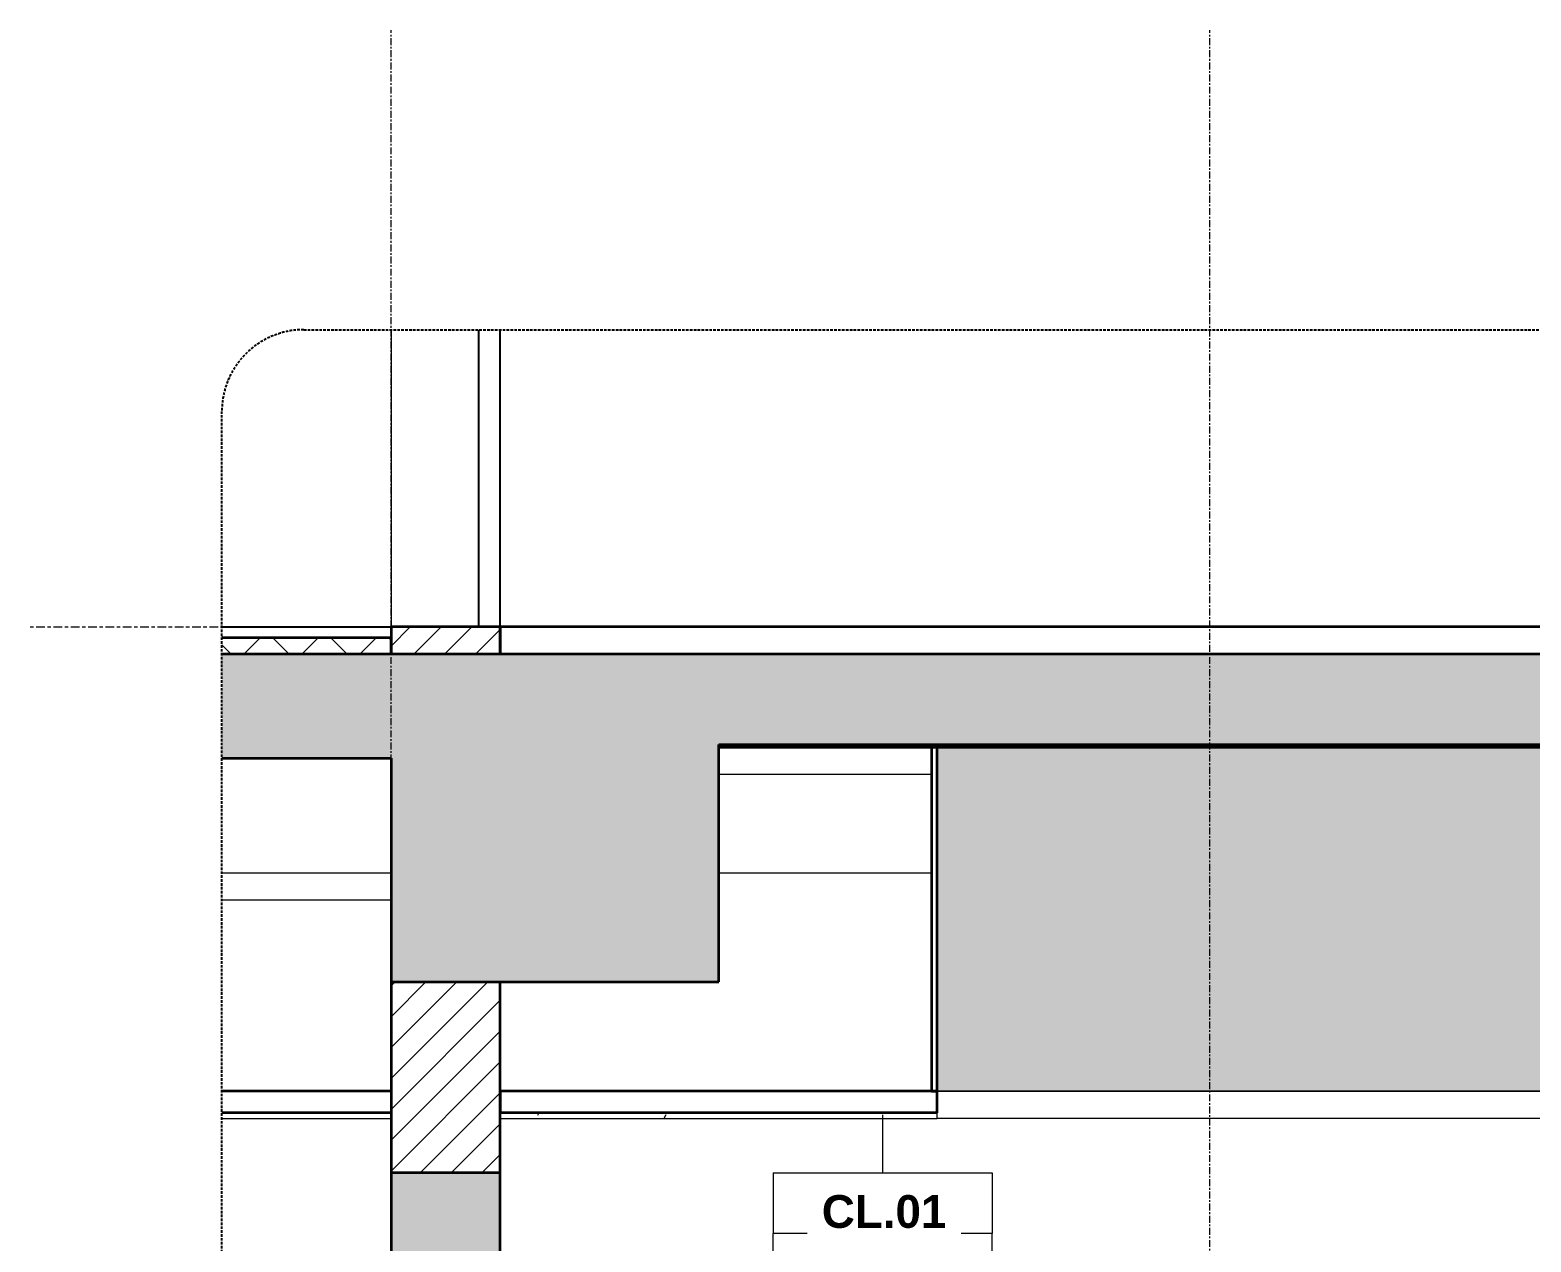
# Model space of a CAD drawing. Header units: millimetres. Extents: x 42054 to 236235, y 253 to 78637.
# Drawn here: x 58432 to 61181, y 4474 to 6693 of the extents above; entities that cross this region are included whole.
import ezdxf

# ---------------------------------------------------------------- set-up
doc = ezdxf.new("R2010")
doc.units = ezdxf.units.MM
for name, pattern in [('Centre', [31.75, 6.35, -4.7625, 15.875, -4.7625]), ('Grid Line', [22.225, 12.7, -3.175, 3.175, -3.175]), ('Hidden', [7.14375, 4.7625, -2.38125]), ('IMPORT-CENTER _2_', [40.64, 25.4, -5.08, 5.08, -5.08])]:
    doc.linetypes.add(name, pattern=pattern)
for name, color, linetype, lineweight in [('0-4', 90, 'Continuous', 5), ('A-CLNG', 13, 'Continuous', 18), ('A-CLNG-1', 250, 'Continuous', 35), ('A-CLNG-2', 7, 'Continuous', 18), ('A-CLNG-FNSH-1', 7, 'Continuous', 18), ('A-CLNG-IDEN', 151, 'Continuous', 9), ('A-CLNG-PATT-1', 7, 'Continuous', 18), ('A-CLNG-PATT-2', 31, 'Continuous', 25), ('A-CLNG-PATT-3', 13, 'Continuous', 18), ('A-DETL-GENF', 92, 'Continuous', 18), ('A-DETL-GENF-4', 92, 'Hidden', 25), ('A-DETL-GENF-5', 9, 'Continuous', 18), ('A-DETL-MEDM', 33, 'Continuous', 35), ('A-DOOR', 31, 'Continuous', 18), ('A-DOOR-4', 31, 'Continuous', 25), ('A-DOOR-FRAM-1', 31, 'Continuous', 18), ('A-FLOR-2', 7, 'Continuous', 18), ('A-FLOR-FNSH-1', 250, 'Continuous', 35), ('A-FLOR-LEVL-2', 51, 'Centre', 9), ('A-FLOR-PATT-1', 253, 'Continuous', 18), ('A-FLOR-PATT-2', 8, 'Continuous', 18), ('A-WALL-2', 250, 'Continuous', 35), ('A-WALL-PATT-2', 111, 'Continuous', 18), ('G-IMPT', 8, 'Continuous', 18), ('G-IMPT-5', 8, 'IMPORT-CENTER _2_', 18), ('M-EQPM', 50, 'Continuous', 18), ('M-EQPM-3', 50, 'Continuous', 25), ('S-BEAM-1', 7, 'Continuous', 18), ('S-GRID-1', 1, 'Grid Line', 9)]:
    doc.layers.add(name, color=color, linetype=linetype, lineweight=lineweight)
doc.styles.add('Arial_B_3', font='arialbd.ttf', dxfattribs={"height": 60})
pattern_1 = [(50, (49739.84, 15773.77), (364.368, -31.878), [38.1, -419.1]), (355, (49739.84, 15773.77), (-70.486, 382.113), [30.48, -335.28]), (100.451, (49770.2, 15771.12), (293.885, 350.233), [32.38, -356.18]), (46.184, (49739.84, 15875.38), (542.158, -84.086), [57.15, -628.65]), (96.636, (49785, 15868.37), (474.805, 494.855), [48.57, -534.27]), (351.184, (49739.84, 15875.4), (474.81, 494.85), [45.72, -502.92]), (21, (49790.64, 15849.98), (303.2285, -204.5305), [38.1, -419.1]), (326, (49790.64, 15849.98), (123.604, 368.376), [30.48, -335.28]), (71.451, (49815.9, 15832.93), (426.834, 163.843), [32.38, -356.18]), (37.5, (49739.84, 15773.77), (6.1766, 169.1102), [3.353, -327.863, 3.353, -337.007, -336.55]), (37.5, (49739.84, 15773.77), (6.1766, 169.1102), [-671.576, 3.353, -333.197]), (7.5, (49739.84, 15773.77), (133.639, 200.3615), [3.353, -190.703, 3.353, -320.243, -128.27]), (7.5, (49739.84, 15773.77), (133.639, 200.3615), [-517.652, 3.353, -124.917]), (327.5, (49626.55, 15773.77), (271.1818, -11.4584), [3.353, -123.647, 3.353, -392.887, -525.78]), (327.5, (49626.55, 15773.77), (271.1818, -11.4584), [-523.24, 3.353, -522.427]), (317.5, (49575.75, 15773.77), (296.2585, 50.853), [3.353, -161.747, 3.353, -259.791, -373.38]), (317.5, (49575.75, 15773.77), (296.2585, 50.853), [-428.244, 3.353, -370.027]), (45, (49739.84, 15773.77), (-125.7236, 125.7236), []), (45, (49739.84, 15964.27), (-125.7236, 125.7236), [])]
pattern_2 = [(0, (49739.84, 15773.77), (406.4, 101.6), [16.764, -288.036, 16.764, -288.036, -1625.6]), (0, (49739.84, 15773.77), (406.4, 101.6), [-609.6, 16.764, -592.836, 16.764, -288.036, -711.2]), (0, (49739.84, 15773.77), (406.4, 101.6), [-1524, 16.764, -186.436, 16.764, -491.236]), (120, (49892.24, 15824.58), (-291.1882, 301.1527), [16.764, -288.036, 16.764, -1913.636]), (120, (49892.24, 15824.58), (-291.1882, 301.1527), [-321.564, -288.036, 16.764, -592.836, -1016]), (120, (49892.24, 15824.58), (-291.1882, 301.1527), [-1219.2, 16.764, -288.036, 16.764, -694.436]), (120, (49892.24, 15824.58), (-291.1882, 301.1527), [-1540.764, -186.436, 16.764, -491.236]), (240, (49943.04, 16027.77), (-115.2118, -402.7527), [16.764, -288.036, 16.764, -1913.636]), (240, (49943.04, 16027.77), (-115.2118, -402.7527), [-321.564, -288.036, 16.764, -592.836, -1016]), (240, (49943.04, 16027.77), (-115.2118, -402.7527), [-1219.2, 16.764, -288.036, 16.764, -694.436]), (240, (49943.04, 16027.77), (-115.2118, -402.7527), [-1540.764, -186.436, 16.764, -491.236])]
pattern_3 = [(45, (64380.4, 15773.775), (-28.28427, 28.28427), [])]

# ---------------------------------------------------------------- blocks, each defined once
blk = doc.blocks.new('NCV_TKTC_KET CAU_rvt-2-TKCS_CĂN HỘ LOẠI 1A - MẶT CẮT 1')
at = {"layer": 'A-FLOR-PATT-1'}
h = blk.add_hatch(dxfattribs=at)
h.set_pattern_fill('FP_3', color=256, style=0, pattern_type=2)
h.set_pattern_definition(pattern_1)
h.paths.add_polyline_path([(52522.1, 5380), (53152.6, 5380), (53152.6, 5385), (49152.9, 5385), (49152.9, 5380), (51023.1, 5380)])
h.paths.add_polyline_path([(45052.6, 5380), (48952.9, 5380), (48952.9, 5385), (45052.6, 5385)])
h = blk.add_hatch(dxfattribs=at)
h.set_pattern_fill('FP_3', color=256, style=0, pattern_type=2)
h.set_pattern_definition(pattern_1)
h.paths.add_polyline_path([(52522.1, 5380), (53152.6, 5380), (53152.6, 5385), (49152.9, 5385), (49152.9, 5380), (51023.1, 5380)])
h.paths.add_polyline_path([(45052.6, 5380), (48952.9, 5380), (48952.9, 5385), (45052.6, 5385)])
at = {"layer": 'A-FLOR-2'}
blk.add_line((45442.6, 5330), (45052.6, 5330), dxfattribs=at)
at = {"layer": 'A-FLOR-FNSH-1'}
blk.add_line((45052.6, 5380), (48952.9, 5380), dxfattribs=at)
at = {"layer": 'S-BEAM-1'}
for p, q in [((44142.6, 5150), (44452.6, 5150)), ((45052.6, 5150), (45442.6, 5150)), ((44142.6, 5100), (44452.6, 5100))]:
    blk.add_line(p, q, dxfattribs=at)
blk = doc.blocks.new('NCV_TKTC_TANG 2_rvt-2-TKCS_CĂN HỘ LOẠI 1A - MẶT CẮT 1')
at = {"layer": 'A-FLOR-FNSH-1'}
for p, q in [((53252.6, 5600), (44652.6, 5600)), ((44652.6, 5600), (44652.6, 5550))]:
    blk.add_line(p, q, dxfattribs=at)
blk = doc.blocks.new('CL_01-VÁCH DỰNG THẠCH CAO CĂN HỘ LOẠI 1-6A - CL_01-VÁCH DỰNG THẠCH CAO CĂN HỘ LOẠI 1-6A-815473-TKCS_CĂN HỘ LOẠI 1A - MẶT CẮT 1')
at = {"layer": 'A-CLNG-PATT-1'}
h = blk.add_hatch(dxfattribs=at)
h.set_pattern_fill('FP_4', color=256, style=0, pattern_type=2)
h.set_pattern_definition(pattern_2)
h.paths.add_polyline_path([(52853, 4750), (52863, 4750), (52863, 5380), (52853, 5380), (52853, 5032.5)])
h.paths.add_polyline_path([(45452.6, 4750), (45452.6, 5380), (45442.6, 5380), (45442.6, 4750)])
at = {"layer": 'A-CLNG-PATT-2'}
h = blk.add_hatch(dxfattribs=at)
h.set_pattern_fill('FP_5', color=256, style=0, pattern_type=2)
h.set_pattern_definition([(0, (49739.84, 15773.775), (203.2, 50.8), [16.764, -135.636, 16.764, -135.636, -812.8]), (0, (49739.84, 15773.775), (203.2, 50.8), [-304.8, 16.764, -288.036, 16.764, -135.636, -355.6]), (0, (49739.84, 15773.775), (203.2, 50.8), [-762, 16.764, -84.836, 16.764, -237.236]), (120, (49816.04, 15799.175), (-145.5941, 150.57636), [16.764, -135.636, 16.764, -135.636, -812.8]), (120, (49816.04, 15799.175), (-145.5941, 150.57636), [-304.8, 16.764, -288.036, 16.764, -135.636, -355.6]), (120, (49816.04, 15799.175), (-145.5941, 150.57636), [-762, 16.764, -84.836, 16.764, -237.236]), (240, (49841.44, 15900.775), (-57.6059, -201.37636), [16.764, -135.636, 16.764, -948.436]), (240, (49841.44, 15900.775), (-57.6059, -201.37636), [-169.164, -135.636, 16.764, -288.036, -508]), (240, (49841.44, 15900.775), (-57.6059, -201.37636), [-609.6, 16.764, -135.636, 16.764, -338.836]), (240, (49841.44, 15900.775), (-57.6059, -201.37636), [-778.764, -84.836, 16.764, -237.236])])
h.paths.add_polyline_path([(45452.6, 4750), (52853, 4750), (52852.6, 5380), (49152.9, 5380), (49152.6, 5150), (48952.9, 5150), (48952.9, 5380), (45452.6, 5380)])
h.paths.add_polyline_path([(49263, 4900), (49243, 4900), (49243, 5200), (50043, 5200), (50043, 4900), (49524.1, 4900)])
at = {"layer": 'A-CLNG-1'}
for p, q in [((45452.6, 5380), (45442.6, 5380)), ((45442.6, 5380), (45442.6, 4750)), ((45452.6, 4750), (45452.6, 5380)), ((45442.6, 4750), (45452.6, 4750))]:
    blk.add_line(p, q, dxfattribs=at)
at = {"layer": 'A-CLNG-2'}
blk.add_line((52852.6, 4750), (45452.6, 4750), dxfattribs=at)
blk = doc.blocks.new('NCV_TKTC_TANG 1_rvt-2-TKCS_CĂN HỘ LOẠI 1A - MẶT CẮT 1')
at = {"layer": 'A-CLNG-PATT-1'}
h = blk.add_hatch(dxfattribs=at)
h.set_pattern_fill('FP_4', color=256, style=0, pattern_type=2)
h.set_pattern_definition(pattern_2)
h.paths.add_polyline_path([(52853, 4700), (53252.6, 4700), (53252.6, 4710), (52852.6, 4710), (52852.6, 4700)])
h.paths.add_polyline_path([(45027.1, 4700), (45452.6, 4700), (45452.6, 4710), (44652.6, 4710), (44652.6, 4700)])
at = {"layer": 'A-CLNG-1'}
for p, q in [((45452.6, 5385), (45452.6, 5380)), ((45452.6, 5380), (48952.9, 5380)), ((45452.6, 4750), (44652.6, 4750)), ((44652.6, 4750), (44652.6, 4710)), ((45452.6, 4710), (45452.6, 4750)), ((45452.6, 4710), (44652.6, 4710))]:
    blk.add_line(p, q, dxfattribs=at)
at = {"layer": 'A-CLNG-2'}
for p, q in [((45452.6, 4750), (52852.6, 4750)), ((52852.6, 4700), (45452.6, 4700))]:
    blk.add_line(p, q, dxfattribs=at)
at = {"layer": 'A-CLNG-FNSH-1'}
for p, q in [((44652.6, 4710), (44652.6, 4700)), ((45452.6, 4700), (45452.6, 4710)), ((44652.6, 4700), (45452.6, 4700))]:
    blk.add_line(p, q, dxfattribs=at)
at = {"layer": 'A-CLNG'}
blk.add_blockref('CL_01-VÁCH DỰNG THẠCH CAO CĂN HỘ LOẠI 1-6A - CL_01-VÁCH DỰNG THẠCH CAO CĂN HỘ LOẠI 1-6A-815473-TKCS_CĂN HỘ LOẠI 1A - MẶT CẮT 1', (0, 0), dxfattribs=at)
blk = doc.blocks.new('FD_05 - FD_05-1000x2200mm-V22-TKCS_CĂN HỘ LOẠI 1A - MẶT CẮT 1')
at = {"layer": 'A-DOOR-4'}
for p, q in [((44612.6, 6144.4), (44612.6, 5600)), ((44652.6, 5600), (44652.6, 6144.4)), ((44612.6, 5600), (44652.6, 5600))]:
    blk.add_line(p, q, dxfattribs=at)
at = {"layer": 'A-DOOR-FRAM-1'}
blk.add_line((44452.6, 6144.4), (44452.6, 5600), dxfattribs=at)
blk = doc.blocks.new('TKTC_XREF_251221_MB TANG 2-7 - TKTC_XREF_260130_MB TANG 2-5_dwg_THU NUOC - THU NUOC-444531-TKCS_MB TẦNG 1-4746804-TKCS_CĂN HỘ LOẠI 1A - MẶT CẮT 1')
at = {"layer": 'G-IMPT'}
for p, q in [((44453.7, 5600), (44303.7, 5600)), ((44303.7, 5600), (44453.7, 5600)), ((44428.7, 5600), (44328.7, 5600)), ((44328.7, 5600), (44428.7, 5600)), ((44423.7, 5600), (44333.7, 5600)), ((44333.7, 5600), (44423.7, 5600)), ((44333.7, 5600), (44423.7, 5600)), ((44423.7, 5600), (44333.7, 5600)), ((44346.7, 5600), (44346.7, 5600)), ((44346.7, 5600), (44346.7, 5600)), ((44346.7, 5600), (44346.7, 5600)), ((44346.7, 5600), (44370.7, 5600)), ((44370.7, 5600), (44346.7, 5600)), ((44410.9, 5600), (44346.7, 5600)), ((44346.7, 5600), (44410.9, 5600)), ((44410.9, 5600), (44346.7, 5600)), ((44346.7, 5600), (44410.9, 5600)), ((44359, 5600), (44359, 5600)), ((44359, 5600), (44359, 5600)), ((44398.5, 5600), (44359, 5600)), ((44359, 5600), (44398.5, 5600)), ((44398.5, 5600), (44359, 5600)), ((44359, 5600), (44398.5, 5600)), ((44368.9, 5600), (44368.9, 5600)), ((44368.9, 5600), (44368.9, 5600)), ((44388.5, 5600), (44368.9, 5600)), ((44368.9, 5600), (44388.5, 5600)), ((44388.5, 5600), (44368.9, 5600)), ((44368.9, 5600), (44388.5, 5600)), ((44410.9, 5600), (44386.7, 5600)), ((44386.7, 5600), (44410.9, 5600)), ((44388.5, 5600), (44388.5, 5600)), ((44388.5, 5600), (44388.5, 5600)), ((44398.5, 5600), (44398.5, 5600)), ((44398.5, 5600), (44398.5, 5600)), ((44410.9, 5600), (44410.9, 5600)), ((44410.9, 5600), (44410.9, 5600)), ((44410.9, 5600), (44410.9, 5600))]:
    blk.add_line(p, q, dxfattribs=at)
blk = doc.blocks.new('TKTC_XREF_251221_MB TANG 2-7 - TKTC_XREF_260130_MB TANG 2-5_dwg_FD-4746809-TKCS_CĂN HỘ LOẠI 1A - MẶT CẮT 1')
at = {"layer": 'G-IMPT'}
for p, q in [((44303.6, 5600), (44453.6, 5600)), ((44453.6, 5600), (44303.6, 5600)), ((44431.9, 5600), (44431.9, 5600))]:
    blk.add_line(p, q, dxfattribs=at)
at = {"layer": 'M-EQPM'}
for p, q in [((44431.9, 5600), (44325.3, 5600)), ((44340.9, 5600), (44416.3, 5600)), ((44416.3, 5600), (44340.9, 5600))]:
    blk.add_line(p, q, dxfattribs=at)
blk = doc.blocks.new('TKTC_XREF_251221_MB TANG 2-7 - TKTC_XREF_260130_MB TANG 2-5_dwg_$cc-V31-TKCS_CĂN HỘ LOẠI 1A - MẶT CẮT 1')
at = {"layer": 'G-IMPT-5'}
for p, q in [((44805.9, 5600), (44684.8, 5600)), ((44745, 5600), (44745.7, 5600))]:
    blk.add_line(p, q, dxfattribs=at)
at = {"layer": 'M-EQPM'}
for p, q in [((44700.3, 5600), (44700.3, 5600)), ((44745.3, 5600), (44745.1, 5600)), ((44745.1, 5600), (44745.6, 5600)), ((44745.6, 5600), (44745.3, 5600))]:
    blk.add_line(p, q, dxfattribs=at)
blk = doc.blocks.new('TKTC_XREF_251221_MB TANG 2-7 - TKTC_XREF_260130_MB TANG 2-5_dwg_CUM U_DN100-V32-TKCS_CĂN HỘ LOẠI 1A - MẶT CẮT 1')
at = {"layer": 'G-IMPT'}
for p, q in [((44681.3, 5600), (44682.1, 5600)), ((44682.1, 5600), (44681.3, 5600)), ((44681.3, 5600), (44681.3, 5600)), ((44681.4, 5600), (44682.2, 5600)), ((44682.2, 5600), (44681.4, 5600)), ((44681.4, 5600), (44681.4, 5600)), ((44683.3, 5600), (44683.3, 5600)), ((44683.4, 5600), (44683.4, 5600)), ((44684.8, 5600), (44684.8, 5600)), ((44684.9, 5600), (44684.9, 5600)), ((44686.4, 5600), (44686.4, 5600)), ((44686.5, 5600), (44686.5, 5600)), ((44687.1, 5600), (44687.1, 5600)), ((44687.1, 5600), (44687.1, 5600)), ((44687.1, 5600), (44687.1, 5600)), ((44690.9, 5600), (44687.1, 5600)), ((44690.9, 5600), (44687.1, 5600)), ((44687.2, 5600), (44687.2, 5600)), ((44687.2, 5600), (44687.3, 5600)), ((44691, 5600), (44687.2, 5600)), ((44687.3, 5600), (44687.3, 5600)), ((44691, 5600), (44687.3, 5600)), ((44692.4, 5600), (44743.7, 5600)), ((44692.6, 5600), (44743.9, 5600)), ((44743.9, 5600), (44743.7, 5600)), ((44743.9, 5600), (44743.7, 5600)), ((44743.9, 5600), (44743.8, 5600))]:
    blk.add_line(p, q, dxfattribs=at)
at = {"layer": 'G-IMPT', "flags": 128}
for points in [[(44686.4, 5600), (44682.1, 5600), (44682.1, 5600), (44686.4, 5600)], [(44686.5, 5600), (44682.2, 5600), (44682.2, 5600), (44686.5, 5600)], [(44687.1, 5600), (44690.9, 5600), (44690.9, 5600), (44687.1, 5600)], [(44687.3, 5600), (44691, 5600), (44691, 5600), (44687.2, 5600)], [(44690.9, 5600), (44690.9, 5600), (44692.4, 5600), (44692.4, 5600), (44690.9, 5600), (44690.9, 5600)], [(44691, 5600), (44691, 5600), (44692.5, 5600), (44692.6, 5600), (44691, 5600), (44691, 5600)], [(44692.4, 5600), (44743.7, 5600), (44743.8, 5600)], [(44692.6, 5600), (44743.9, 5600), (44743.9, 5600)]]:
    blk.add_lwpolyline(points, dxfattribs=at)
blk = doc.blocks.new('TKTC_XREF_251221_MB TANG 2-7 - TKTC_XREF_251221_MB TANG 2-7-2039446-TKCS_CĂN HỘ LOẠI 1A - MẶT CẮT 1')
at = {"layer": 'M-EQPM'}
for p, q in [((44652.6, 5600), (44692.4, 5600)), ((44692.4, 5600), (44652.6, 5600)), ((44692.6, 5600), (44812.4, 5600)), ((44812.4, 5600), (44692.6, 5600))]:
    blk.add_line(p, q, dxfattribs=at)
at = {"layer": 'M-EQPM-3'}
for p, q in [((44142.6, 5600), (44802.6, 5600)), ((44802.6, 5600), (49452.6, 5600))]:
    blk.add_line(p, q, dxfattribs=at)
for name, p in [('TKTC_XREF_251221_MB TANG 2-7 - TKTC_XREF_260130_MB TANG 2-5_dwg_FD-4746809-TKCS_CĂN HỘ LOẠI 1A - MẶT CẮT 1', (0, 0)), ('TKTC_XREF_251221_MB TANG 2-7 - TKTC_XREF_260130_MB TANG 2-5_dwg_FD-4746809-TKCS_CĂN HỘ LOẠI 1A - MẶT CẮT 1', (0, 0)), ('TKTC_XREF_251221_MB TANG 2-7 - TKTC_XREF_260130_MB TANG 2-5_dwg_THU NUOC - THU NUOC-444531-TKCS_MB TẦNG 1-4746804-TKCS_CĂN HỘ LOẠI 1A - MẶT CẮT 1', (0, 0)), ('TKTC_XREF_251221_MB TANG 2-7 - TKTC_XREF_260130_MB TANG 2-5_dwg_THU NUOC - THU NUOC-444531-TKCS_MB TẦNG 1-4746804-TKCS_CĂN HỘ LOẠI 1A - MẶT CẮT 1', (0, 0)), ('TKTC_XREF_251221_MB TANG 2-7 - TKTC_XREF_260130_MB TANG 2-5_dwg_CUM U_DN100-V32-TKCS_CĂN HỘ LOẠI 1A - MẶT CẮT 1', (0, 0)), ('TKTC_XREF_251221_MB TANG 2-7 - TKTC_XREF_260130_MB TANG 2-5_dwg_$cc-V31-TKCS_CĂN HỘ LOẠI 1A - MẶT CẮT 1', (0, 0)), ('TKTC_XREF_251221_MB TANG 2-7 - TKTC_XREF_260130_MB TANG 2-5_dwg_THU NUOC - THU NUOC-444531-TKCS_MB TẦNG 1-4746804-TKCS_CĂN HỘ LOẠI 1A - MẶT CẮT 1', (1299.4, 0))]:
    blk.add_blockref(name, p)
blk = doc.blocks.new('BORDER VIEW - BORDER VIEW-3681073-TKCS_CĂN HỘ LOẠI 1A - MẶT CẮT 1')
at = {"layer": 'A-DETL-GENF-4'}
for p, q in [((44292.6, 6144.4), (55018, 6144.4)), ((44142.6, 1690), (44142.6, 5994.4))]:
    blk.add_line(p, q, dxfattribs=at)
blk.add_arc((44292.6, 5994.4), 150, 90, 180, dxfattribs=at)
blk = doc.blocks.new('M_Ceiling Tag w Height - M_Ceiling Tag w Height-4076435-TKCS_CĂN HỘ LOẠI 1A - MẶT CẮT 1')
at = {"layer": 'A-CLNG-IDEN'}
for p, q in [((45152.3, 4600.3), (45152.3, 4489.1)), ((45152.3, 4600.3), (45553.5, 4600.3)), ((45553.5, 4600.3), (45553.5, 4489.1)), ((45152.3, 4377.7), (45152.3, 4489.1)), ((45553.5, 4489.1), (45152.3, 4489.1)), ((45553.5, 4377.7), (45553.5, 4489.1)), ((45152.3, 4377.7), (45553.5, 4377.7))]:
    blk.add_line(p, q, dxfattribs=at)

msp = doc.modelspace()

# ---------------------------------------------------------------- hatches: boundary and pattern name
at = {"layer": 'A-CLNG-PATT-3'}
h = msp.add_hatch(dxfattribs=at)
h.set_pattern_fill('FP_4', color=256, style=0, pattern_type=2)
h.set_pattern_definition([(0, (64380.4, 15773.77), (406.4, 101.6), [16.764, -288.036, 16.764, -288.036, -1625.6]), (0, (64380.4, 15773.77), (406.4, 101.6), [-609.6, 16.764, -592.836, 16.764, -288.036, -711.2]), (0, (64380.4, 15773.77), (406.4, 101.6), [-1524, 16.764, -186.436, 16.764, -491.236]), (120, (64532.8, 15824.58), (-291.1882, 301.1527), [16.764, -288.036, 16.764, -1913.636]), (120, (64532.8, 15824.58), (-291.1882, 301.1527), [-321.564, -288.036, 16.764, -592.836, -1016]), (120, (64532.8, 15824.58), (-291.1882, 301.1527), [-1219.2, 16.764, -288.036, 16.764, -694.436]), (120, (64532.8, 15824.58), (-291.1882, 301.1527), [-1540.764, -186.436, 16.764, -491.236]), (240, (64583.6, 16027.77), (-115.2118, -402.7527), [16.764, -288.036, 16.764, -1913.636]), (240, (64583.6, 16027.77), (-115.2118, -402.7527), [-321.564, -288.036, 16.764, -592.836, -1016]), (240, (64583.6, 16027.77), (-115.2118, -402.7527), [-1219.2, 16.764, -288.036, 16.764, -694.436]), (240, (64583.6, 16027.77), (-115.2118, -402.7527), [-1540.764, -186.436, 16.764, -491.236])])
h.paths.add_polyline_path([(59093.1, 4700), (59093.1, 4710), (58783.1, 4710), (58783.1, 4700), (58918.1, 4700)])
at = {"layer": 'A-DETL-GENF-5'}
h = msp.add_hatch(dxfattribs=at)
h.set_pattern_fill('FP_3', color=256, style=0, pattern_type=2)
h.set_pattern_definition([(50, (64380.4, 15773.77), (364.368, -31.8783), [38.1, -419.1]), (355, (64380.4, 15773.77), (-70.486, 382.113), [30.48, -335.28]), (100.451, (64410.76, 15771.12), (293.885, 350.233), [32.38, -356.18]), (46.184, (64380.4, 15875.38), (542.158, -84.086), [57.15, -628.65]), (96.636, (64425.6, 15868.37), (474.805, 494.855), [48.57, -534.27]), (351.184, (64380.4, 15875.4), (474.81, 494.85), [45.72, -502.92]), (21, (64431.2, 15849.98), (303.2285, -204.5305), [38.1, -419.1]), (326, (64431.2, 15849.98), (123.604, 368.376), [30.48, -335.28]), (71.451, (64456.47, 15832.93), (426.834, 163.843), [32.38, -356.18]), (37.5, (64380.4, 15773.77), (6.1766, 169.1102), [3.353, -327.863, 3.353, -337.007, -336.55]), (37.5, (64380.4, 15773.77), (6.1766, 169.1102), [-671.576, 3.353, -333.197]), (7.5, (64380.4, 15773.77), (133.6389, 200.3615), [3.353, -190.703, 3.353, -320.243, -128.27]), (7.5, (64380.4, 15773.77), (133.6389, 200.3615), [-517.652, 3.353, -124.917]), (327.5, (64267.12, 15773.77), (271.1818, -11.4584), [3.353, -123.647, 3.353, -392.887, -525.78]), (327.5, (64267.12, 15773.77), (271.1818, -11.4584), [-523.24, 3.353, -522.427]), (317.5, (64216.32, 15773.77), (296.2585, 50.853), [3.353, -161.747, 3.353, -259.791, -373.38]), (317.5, (64216.32, 15773.77), (296.2585, 50.853), [-428.244, 3.353, -370.027]), (45, (64380.4, 15773.77), (-125.7236, 125.7236), []), (45, (64380.4, 15964.27), (-125.7236, 125.7236), [])])
h.paths.add_polyline_path([(67893.2, 1550), (68093.2, 1550), (68093.2, 1925), (69093.1, 1925), (69093.1, 1700), (69293.2, 1700), (69293.1, 2300), (69093.1, 2300), (69093.1, 2100), (68093.2, 2100), (68093.2, 2150), (58783.1, 2150), (58783.1, 1960), (59093.2, 1960), (59093.2, 1550), (59693.2, 1550), (59693.2, 1980), (63593.5, 1980), (63593.5, 1750), (63793.5, 1750), (63793.5, 1980), (67793.2, 1980), (67793.2, 1550)])
h.paths.add_polyline_path([(59093.1, 4400), (59293.1, 4400), (59293.1, 4600), (59093.1, 4600)])
h.paths.add_polyline_path([(68093.2, 4600), (68093.2, 4800), (67893.2, 4800), (67893.2, 4600)])
h.paths.add_polyline_path([(59293.1, 4950), (59693.2, 4950), (59693.2, 5385), (63593.5, 5385), (63593.5, 5150), (63793.5, 5150), (63793.5, 5385), (67793.2, 5385), (67793.2, 4950), (68093.2, 4950), (68093.2, 5335), (69093.2, 5335), (69093.2, 5100), (69293.2, 5100), (69293.1, 5700), (69093.1, 5700), (69093.1, 5500), (68093.2, 5500), (68093.1, 5550), (58783.1, 5550), (58783.1, 5360), (59093.2, 5360), (59093.2, 4950), (59183.1, 4950)])
at = {"layer": 'A-FLOR-PATT-2'}
h = msp.add_hatch(dxfattribs=at)
h.set_pattern_fill('FP_7', color=256, style=0, pattern_type=2)
h.set_pattern_definition([(45, (64380.4, 15773.775), (-53.033, 53.033), []), (135, (64380.4, 15773.775), (-53.033, -53.033), [])])
h.paths.add_polyline_path([(58783.1, 5550), (59093.2, 5550), (59093.1, 5580), (58783.1, 5580), (58783.1, 5573.5)])
at = {"layer": 'A-WALL-PATT-2'}
h = msp.add_hatch(dxfattribs=at)
h.set_pattern_fill('FP_6', color=256, style=0, pattern_type=2)
h.set_pattern_definition(pattern_3)
h.paths.add_polyline_path([(59253.1, 5550), (59293.1, 5550), (59293.1, 5600), (59093.1, 5600), (59093.2, 5550)])
h = msp.add_hatch(dxfattribs=at)
h.set_pattern_fill('FP_6', color=256, style=0, pattern_type=2)
h.set_pattern_definition(pattern_3)
h.paths.add_polyline_path([(59093.2, 2150), (59293.1, 2150), (59293.1, 2200), (59093.1, 2200), (59093.2, 2150)])
h.paths.add_polyline_path([(59093.1, 4600), (59293.1, 4600), (59293.1, 4950), (59093.2, 4950), (59093.1, 4950)])

# ---------------------------------------------------------------- linework, layer by layer
at = {"layer": 'A-CLNG-1'}
for p, q in [((59093.1, 4750), (58783.1, 4750)), ((59093.1, 4710), (58783.1, 4710))]:
    msp.add_line(p, q, dxfattribs=at)
at = {"layer": 'A-CLNG-FNSH-1'}
msp.add_line((58783.1, 4700), (59093.1, 4700), dxfattribs=at)
at = {"layer": 'A-CLNG-IDEN'}
msp.add_line((59993.5, 4706.3), (59993.5, 4600.3), dxfattribs=at)
at = {"layer": 'A-DETL-MEDM'}
for p, q in [((68093.2, 5550), (58783.1, 5550)), ((59693.2, 4950), (59693.2, 5385)), ((59693.2, 5385), (63593.5, 5385)), ((58783.1, 5360), (59093.2, 5360)), ((59093.2, 5360), (59093.2, 4950)), ((59093.2, 4950), (59693.2, 4950)), ((59293.1, 4600), (59093.1, 4600)), ((59093.1, 4600), (59093.1, 4400)), ((59293.1, 4400), (59293.1, 4600))]:
    msp.add_line(p, q, dxfattribs=at)
at = {"layer": 'A-FLOR-FNSH-1'}
for p, q in [((59093.2, 5580), (58783.1, 5580)), ((59093.2, 5550), (59093.2, 5580))]:
    msp.add_line(p, q, dxfattribs=at)
at = {"layer": 'A-FLOR-LEVL-2'}
msp.add_line((58431.7, 5600), (70331.8, 5600), dxfattribs=at)
at = {"layer": 'A-WALL-2'}
for p, q in [((59293.1, 5600), (59093.1, 5600)), ((59093.1, 5600), (59093.1, 5550)), ((59293.1, 5550), (59293.1, 5600)), ((59093.1, 5360), (59093.1, 4600)), ((59293.1, 4600), (59293.1, 4950))]:
    msp.add_line(p, q, dxfattribs=at)
at = {"layer": 'S-GRID-1'}
for p, q in [((59093.1, 5443.3), (59093.1, 6693.3)), ((60593.1, 5443.3), (60593.1, 6693.3)), ((59093.1, 1953.1), (59093.1, 5443.3)), ((60593.1, 1953.1), (60593.1, 5443.3))]:
    msp.add_line(p, q, dxfattribs=at)

# ---------------------------------------------------------------- block references
at = {"layer": '0-4'}
for name in ['NCV_TKTC_KET CAU_rvt-2-TKCS_CĂN HỘ LOẠI 1A - MẶT CẮT 1', 'NCV_TKTC_TANG 2_rvt-2-TKCS_CĂN HỘ LOẠI 1A - MẶT CẮT 1', 'NCV_TKTC_TANG 1_rvt-2-TKCS_CĂN HỘ LOẠI 1A - MẶT CẮT 1']:
    msp.add_blockref(name, (14640.6, 0), dxfattribs=at)
at = {"layer": 'A-CLNG-IDEN'}
msp.add_blockref('M_Ceiling Tag w Height - M_Ceiling Tag w Height-4076435-TKCS_CĂN HỘ LOẠI 1A - MẶT CẮT 1', (14640.6, 0), dxfattribs=at)
at = {"layer": 'A-DETL-GENF'}
msp.add_blockref('BORDER VIEW - BORDER VIEW-3681073-TKCS_CĂN HỘ LOẠI 1A - MẶT CẮT 1', (14640.6, 0), dxfattribs=at)
at = {"layer": 'A-DOOR'}
msp.add_blockref('FD_05 - FD_05-1000x2200mm-V22-TKCS_CĂN HỘ LOẠI 1A - MẶT CẮT 1', (14640.6, 0), dxfattribs=at)
at = {"layer": 'M-EQPM'}
msp.add_blockref('TKTC_XREF_251221_MB TANG 2-7 - TKTC_XREF_251221_MB TANG 2-7-2039446-TKCS_CĂN HỘ LOẠI 1A - MẶT CẮT 1', (14640.6, 0), dxfattribs=at)

# ---------------------------------------------------------------- next in the draw order: texts
at = {"layer": 'A-CLNG-IDEN', "insert": (59996.2, 4529), "char_height": 60, "width": 251.5, "attachment_point": 5, "line_spacing_factor": 0.936439, "style": 'Arial_B_3', "bg_fill": 3, "box_fill_scale": 1.25, "bg_fill_color": 256, "bg_fill_true_color": 13158600, "bg_fill_transparency": 0}
msp.add_mtext('\\pt634.9998,1270.0002,1905,2539.9998,3175.0002,3810,4444.9998,5080.0002,5715,6349.9998,6985.0002,7620,8254.9998,8890.0002,9525,10159.9998,10795.0002,11430,12064.9998,12700.0002,13335,13969.9998,14605.0002,15240,15874.9998,16510.0002,17145,17779.9998,18415.0002,19050,19684.9998,20320.0002;CL.01', dxfattribs=at)

doc.saveas('drawing.dxf')
